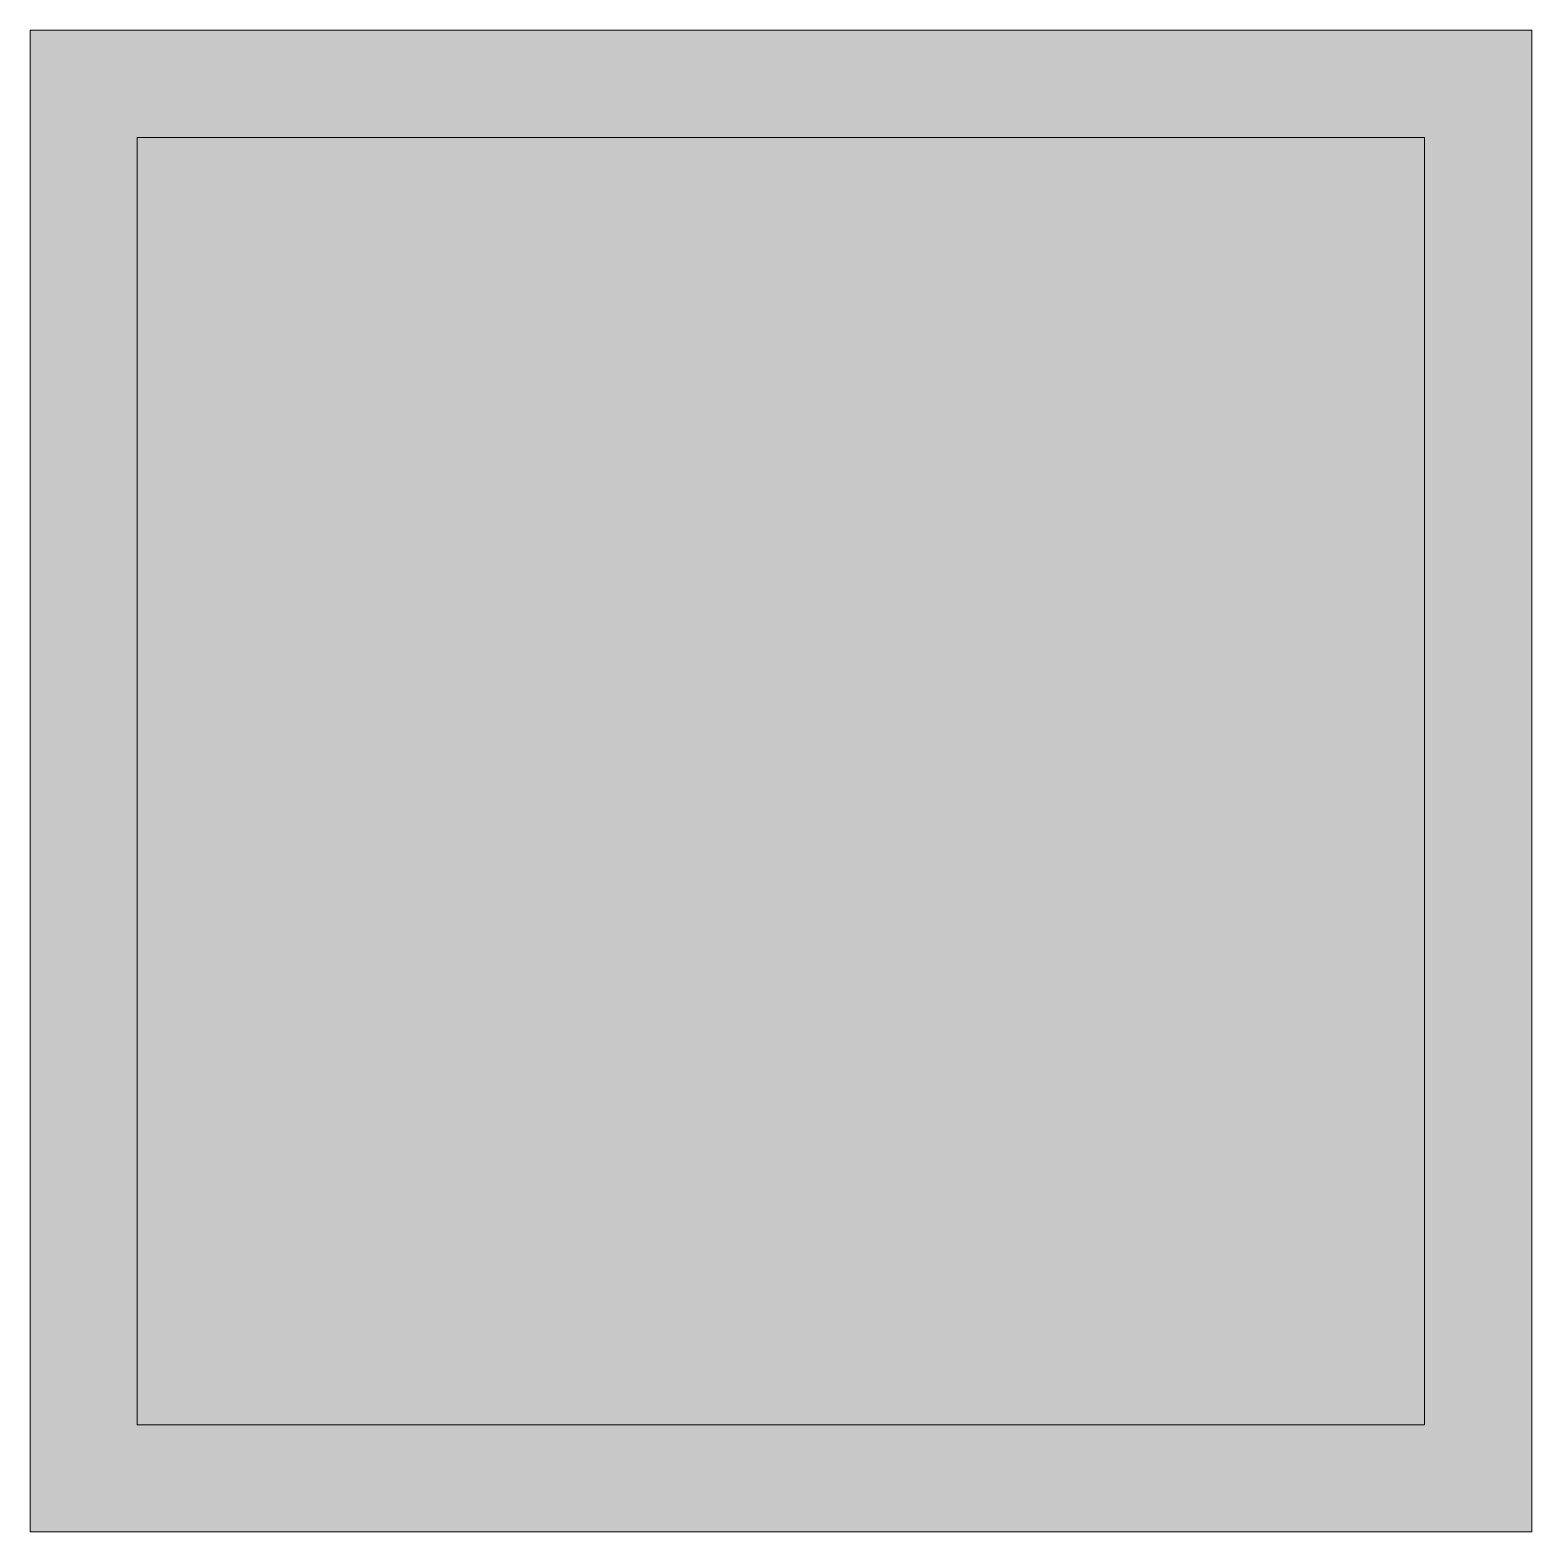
# Model space of a CAD drawing. Header units: inches. Extents: x 41 to 2820, y 110 to 1753.
# Drawn here: x 2469.75 to 2497.75, y 1474.07 to 1502.07 of the extents above; entities that cross this region are included whole.
import ezdxf

# ---------------------------------------------------------------- set-up
doc = ezdxf.new("R2010")
doc.units = ezdxf.units.IN
doc.header["$MEASUREMENT"] = 0
for name, color, linetype, lineweight in [('820 1st St NE_04_Clean_dwg', 8, 'Continuous', 9), ('IRF-WALL-FULL-HT', 7, 'Continuous', 9), ('IRF-WALL-FULL-HT-HATCH', 7, 'Continuous', 9), ('S-COLS', 52, 'Continuous', 13)]:
    doc.layers.add(name, color=color, linetype=linetype, lineweight=lineweight)

# ---------------------------------------------------------------- blocks, each defined once
blk = doc.blocks.new('Concrete-Square-Column - 24 x 24-2599265-New Construction - Partition Plan')
at = {"layer": 'S-COLS', "lineweight": 9}
blk.add_hatch(color=55, dxfattribs=at).paths.add_polyline_path([(12, -12), (12, 12), (-12, 12), (-12, -12)], flags=0)
at = {"layer": 'S-COLS', "color": 250, "lineweight": 20}
for p, q in [((12, 12), (-12, 12)), ((-12, 12), (-12, -12)), ((12, -12), (12, 12)), ((-12, -12), (12, -12))]:
    blk.add_line(p, q, dxfattribs=at)
blk = doc.blocks.new('820 1st St NE_04_Clean_dwg-2391440-New Construction - Partition Plan')
at = {"layer": 'IRF-WALL-FULL-HT-HATCH'}
h = blk.add_hatch(color=256, dxfattribs=at)
h.paths.add_polyline_path([(1072.412, 1474.065), (1098.412, 1474.065), (1098.412, 1502.065), (1070.412, 1502.065), (1070.412, 1474.065)], flags=0)
h.paths.add_polyline_path([(1096.412, 1476.065), (1072.412, 1476.065), (1072.412, 1500.065), (1096.412, 1500.065), (1096.412, 1483.418)], flags=0)
at = {"layer": 'IRF-WALL-FULL-HT', "flags": 128}
blk.add_lwpolyline([(1098.412, 1502.065), (1070.412, 1502.065), (1070.412, 1474.065), (1098.412, 1474.065)], close=True, dxfattribs=at)

msp = doc.modelspace()

# ---------------------------------------------------------------- block references
at = {"layer": '820 1st St NE_04_Clean_dwg', "color": 7}
msp.add_blockref('820 1st St NE_04_Clean_dwg-2391440-New Construction - Partition Plan', (1399.336, 0), dxfattribs=at)
at = {"layer": 'S-COLS', "lineweight": 9}
msp.add_blockref('Concrete-Square-Column - 24 x 24-2599265-New Construction - Partition Plan', (2483.747, 1488.065), dxfattribs=at)

doc.saveas('drawing.dxf')
